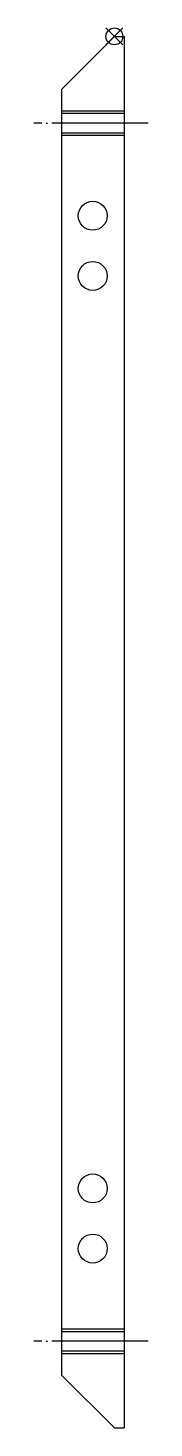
# Model space of a CAD drawing. Extents: x 190 to 214, y 249 to 539.
import ezdxf

# ---------------------------------------------------------------- set-up
doc = ezdxf.new("R2010")
doc.units = 0
doc.header["$MEASUREMENT"] = 0
doc.linetypes.add('CENTER', pattern=[22, 20, -1, 0, -1])
doc.linetypes.add('THIN', pattern=[200000, 200000, 0])
doc.layers.get('0').update_dxf_attribs({"linetype": 'CONTINUOUS'})
doc.layers.add('$PARTREF_BOM', color=7, linetype='CONTINUOUS')
doc.styles.get("Standard").update_dxf_attribs({"font": 'txt.shx', "bigfont": 'chineset.shx'})

# ---------------------------------------------------------------- blocks, each defined once
blk = doc.blocks.new('PARTREF')
at = {"layer": '$PARTREF_BOM', "color": 2}
for p, q in [((-1.75, -1.75), (1.75, 1.75)), ((-1.75, 1.75), (1.75, -1.75))]:
    blk.add_line(p, q, dxfattribs=at)
blk.add_circle((0, 0), 1.75, dxfattribs=at)
at = {"layer": '$PARTREF_BOM', "color": 2, "flags": 1}
for tag, p in [('TAG5', (-16.09, -4.95)), ('TAG10', (-5.65, -5)), ('TAG15', (5.59, -4.74)), ('TAG4', (-16.09, -8.95)), ('TAG9', (-5.65, -9)), ('TAG14', (5.59, -8.74)), ('TAG3', (-16.09, -12.95)), ('TAG8', (-5.65, -13)), ('TAG13', (5.59, -12.74)), ('TAG2', (-16.09, -16.95)), ('TAG7', (-5.65, -17)), ('TAG12', (5.59, -16.74)), ('TAG1', (-16.09, -20.95)), ('TAG6', (-5.65, -21)), ('TAG11', (5.59, -20.74))]:
    blk.add_attdef(tag, p, '', height=2.5, dxfattribs=at)

msp = doc.modelspace()

# ---------------------------------------------------------------- linework, layer by layer
at = {"color": 7, "linetype": 'CONTINUOUS'}
for p, q in [((206.65, 537.74), (195.65, 526.74)), ((206.65, 537.74), (208.65, 537.74)), ((208.65, 537.74), (208.65, 248.74)), ((195.65, 526.74), (195.65, 259.74)), ((208.65, 521.74), (195.65, 521.74)), ((195.65, 517.74), (208.65, 517.74)), ((208.65, 268.74), (195.65, 268.74)), ((195.65, 264.74), (208.65, 264.74)), ((206.65, 248.74), (195.65, 259.74)), ((206.65, 248.74), (208.65, 248.74))]:
    msp.add_line(p, q, dxfattribs=at)
at = {"color": 4, "linetype": 'THIN'}
for p, q in [((208.65, 522.24), (195.65, 522.24)), ((195.65, 517.24), (208.65, 517.24)), ((208.65, 269.24), (195.65, 269.24)), ((195.65, 264.24), (208.65, 264.24))]:
    msp.add_line(p, q, dxfattribs=at)
at = {"color": 1, "linetype": 'CENTER'}
for p, q in [((213.65, 519.74), (189.93, 519.74)), ((213.65, 266.74), (189.93, 266.74))]:
    msp.add_line(p, q, dxfattribs=at)
at = {"color": 7, "linetype": 'CONTINUOUS'}
for centre in [(202.15, 500.49), (202.15, 487.99), (202.15, 298.49), (202.15, 285.99)]:
    msp.add_circle(centre, 3, dxfattribs=at)

# ---------------------------------------------------------------- block references
at = {"color": 7}
msp.add_blockref('PARTREF', (206.65, 537.74), dxfattribs=at)

doc.saveas('drawing.dxf')
